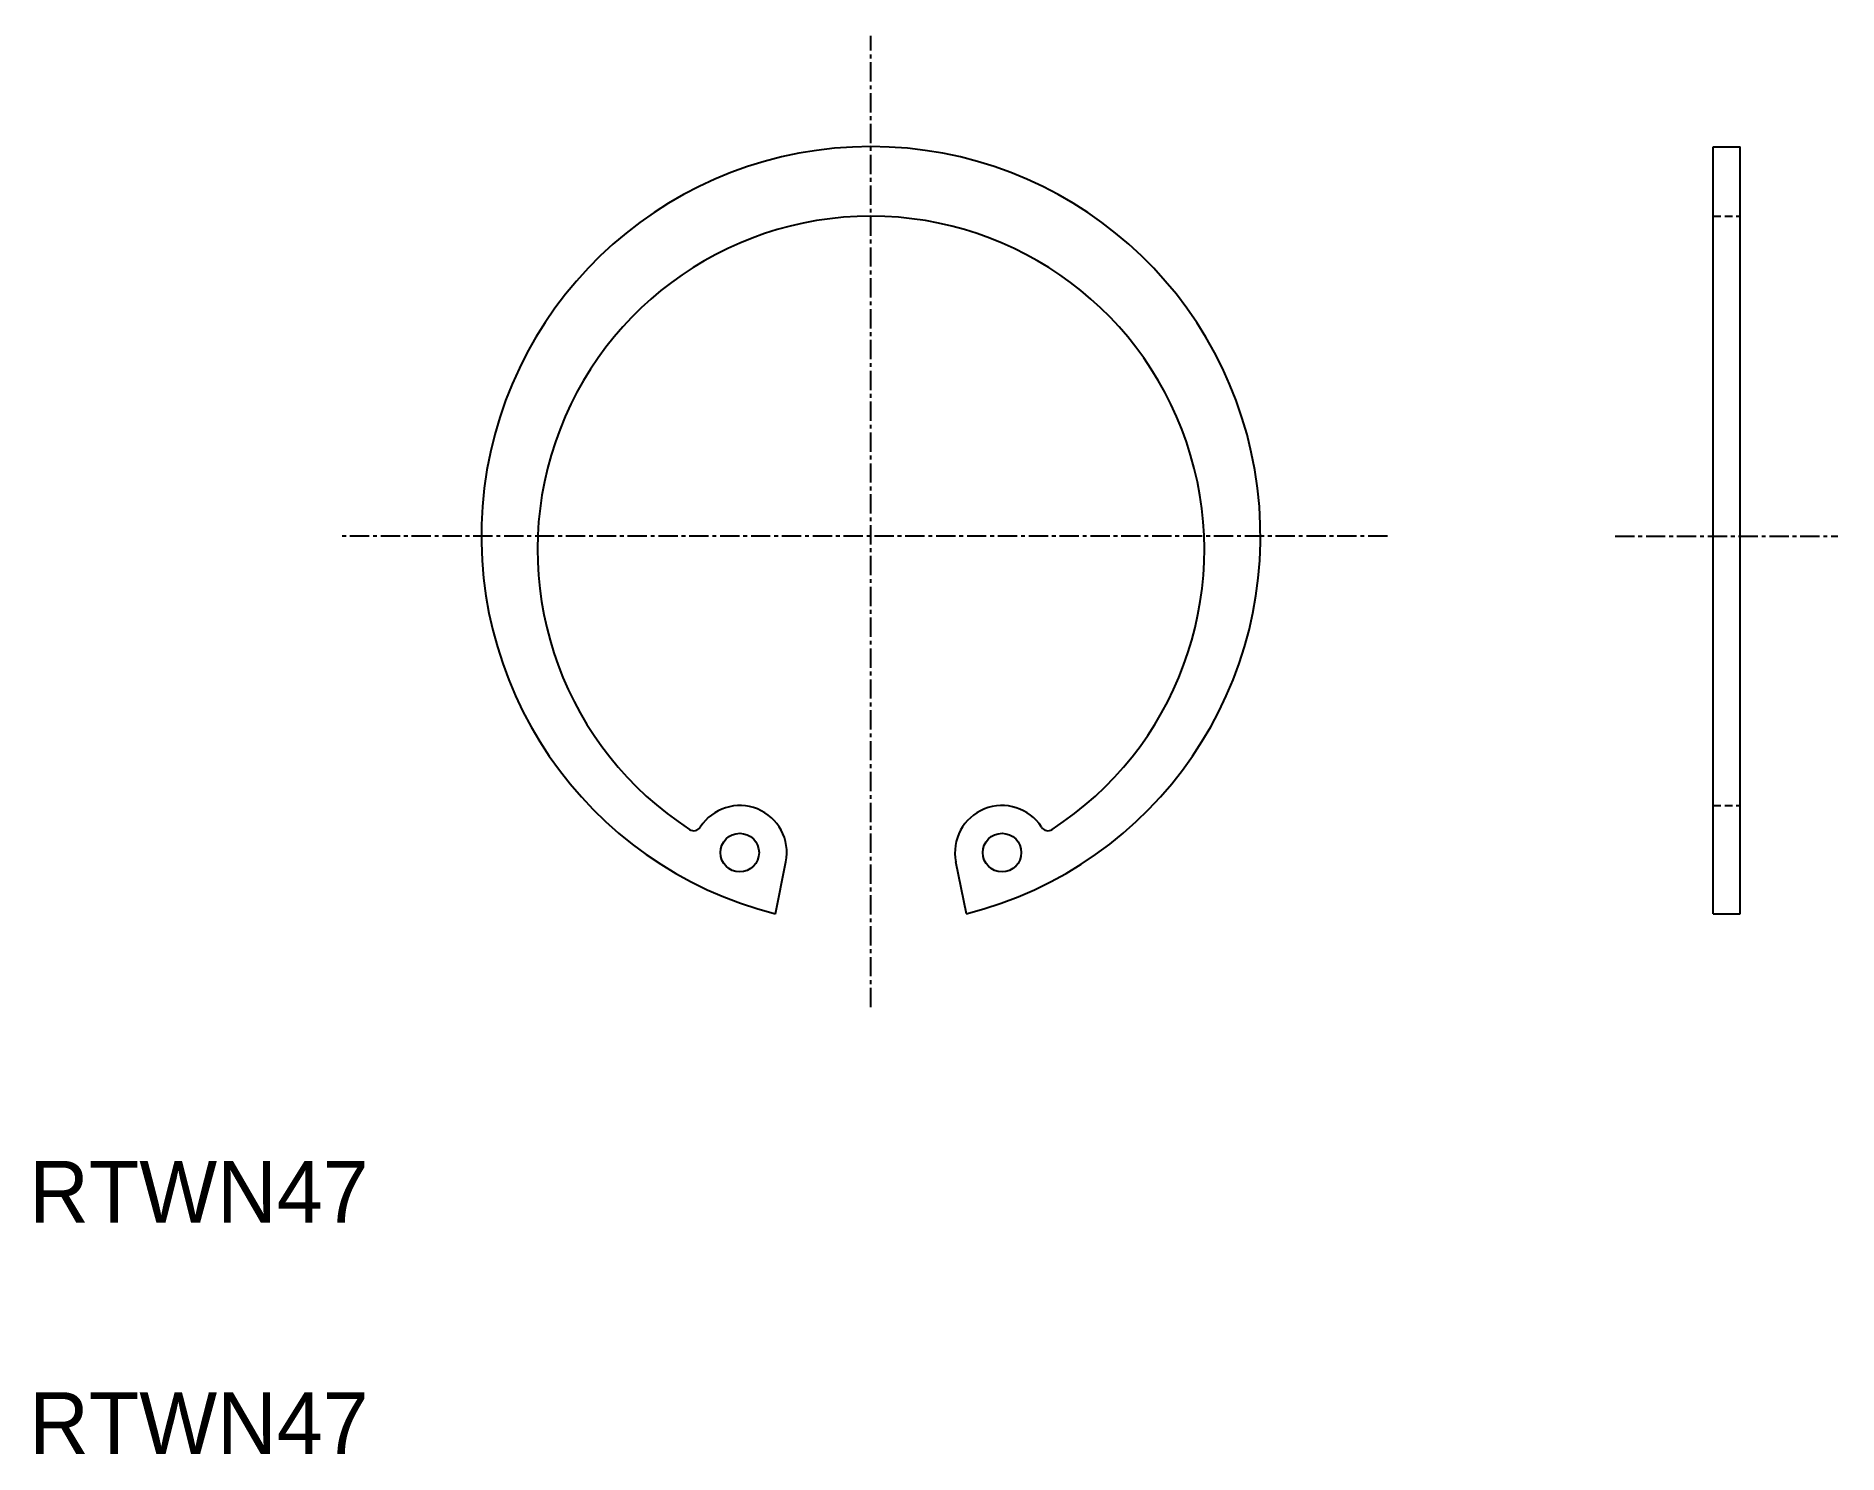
# Model space of a CAD drawing. Extents: x 10 to 127, y 10 to 102.
import ezdxf

# ---------------------------------------------------------------- set-up
doc = ezdxf.new("R2010")
doc.units = 0
doc.linetypes.add('CENTER', pattern=[2, 1.25, -0.25, 0.25, -0.25])
doc.linetypes.add('DASHED', pattern=[0.75, 0.5, -0.25])
doc.layers.get('0').update_dxf_attribs({"linetype": 'CONTINUOUS'})
doc.layers.add('CENTER', color=1, linetype='CENTER')

msp = doc.modelspace()

# ---------------------------------------------------------------- linework, layer by layer
at = {"color": 7, "linetype": 'CONTINUOUS'}
for p, q in [((119.14, 45), (119.14, 94.73)), ((119.14, 94.73), (120.89, 94.73)), ((120.89, 45), (120.89, 94.73)), ((58.37, 45), (59.04, 48.38)), ((70.74, 45), (70.06, 48.38)), ((119.14, 45), (120.89, 45))]:
    msp.add_line(p, q, dxfattribs=at)
at = {"color": 3, "linetype": 'DASHED'}
for p, q in [((119.14, 90.23), (120.89, 90.23)), ((119.14, 52.03), (120.89, 52.03))]:
    msp.add_line(p, q, dxfattribs=at)
at = {"color": 7, "linetype": 'CONTINUOUS'}
for centre in [(56.05, 48.98), (73.05, 48.98)]:
    msp.add_circle(centre, 1.25, dxfattribs=at)
for centre, radius, start, end in [((64.55, 69.49), 25.25, 284.1777, 255.8223), ((64.55, 68.62), 21.61, 302.943, 237.057), ((56.05, 48.98), 3.05, 348.6843, 147.1006), ((73.05, 48.98), 3.05, 32.8994, 191.3157), ((53.07, 50.9), 0.5, 237.057, 327.1006), ((76.03, 50.9), 0.5, 212.8994, 302.943)]:
    msp.add_arc(centre, radius, start, end, dxfattribs=at)
at = {"layer": 'CENTER', "color": 1, "linetype": 'CENTER'}
for p, q in [((64.55, 38.96), (64.55, 101.91)), ((98.03, 69.48), (30.24, 69.48)), ((112.79, 69.48), (127.23, 69.48))]:
    msp.add_line(p, q, dxfattribs=at)

# ---------------------------------------------------------------- texts
at = {"color": 7, "linetype": 'CONTINUOUS'}
for p in [(10, 25), (10, 10)]:
    msp.add_text('RTWN47', height=4, dxfattribs=at).set_placement(p)

doc.saveas('drawing.dxf')
